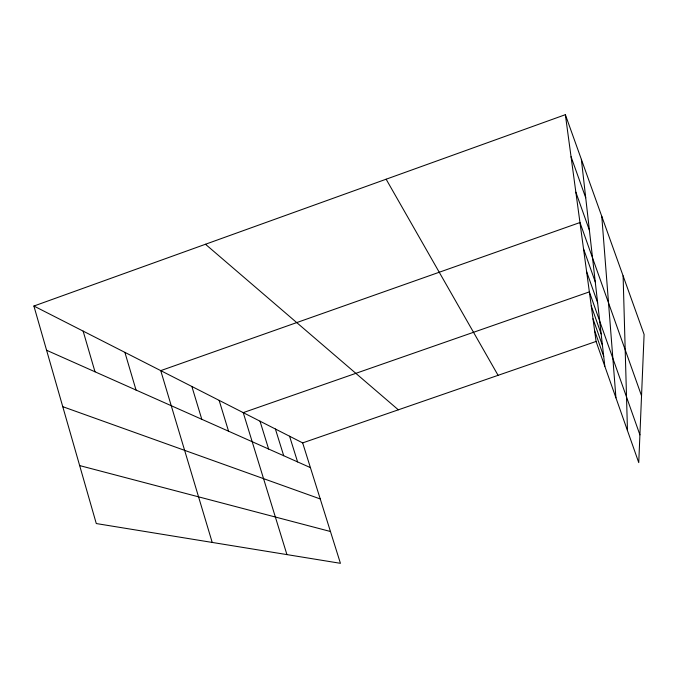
<?xml version="1.0" encoding="UTF-8"?>
<svg xmlns="http://www.w3.org/2000/svg" width="678" height="678" viewBox="0 0 678 678"><rect width="100%" height="100%" fill="white"/><g stroke="black" fill="none" stroke-linecap="round" stroke-linejoin="round"><path stroke-width="1.02" d="M33.9 306.032L302.659 442.895L340.432 563.316L96.284 523.552L33.9 306.032L565.359 114.684L644.1 334.474L638.752 462.616L596.072 341.449L565.359 114.684M302.659 442.895L596.072 341.449M79.657 465.583L330.449 531.501M62.757 406.673L320.245 498.957M46.579 350.255L310.405 467.608M205.476 244.258L398.333 409.817M386.129 179.212L498.084 375.332M571.054 156.728L585.724 197.79M575.859 192.205L589.394 230.206M641.541 395.808L579.97 222.537L160.737 370.629L212.214 542.434M583.521 248.775L595.25 281.853M586.631 271.692L597.623 302.752M639.913 434.869L589.36 291.887L243.233 412.631L286.93 554.604M591.258 305.914L601.157 333.94M593.004 318.753L602.488 345.636M594.598 330.559L603.708 356.391M289.565 436.234L297.591 461.904M275.395 429.013L283.709 455.726M260.005 421.174L268.624 449.022M219.138 400.367L228.554 431.2M191.866 386.477L201.798 419.292M124.888 352.365L136.041 390.045M83.131 331.101L95.005 371.798M581.36 159.338L604.827 366.306M601.776 216.324L615.938 397.85M623.107 275.861L627.472 430.589"/></g></svg>
